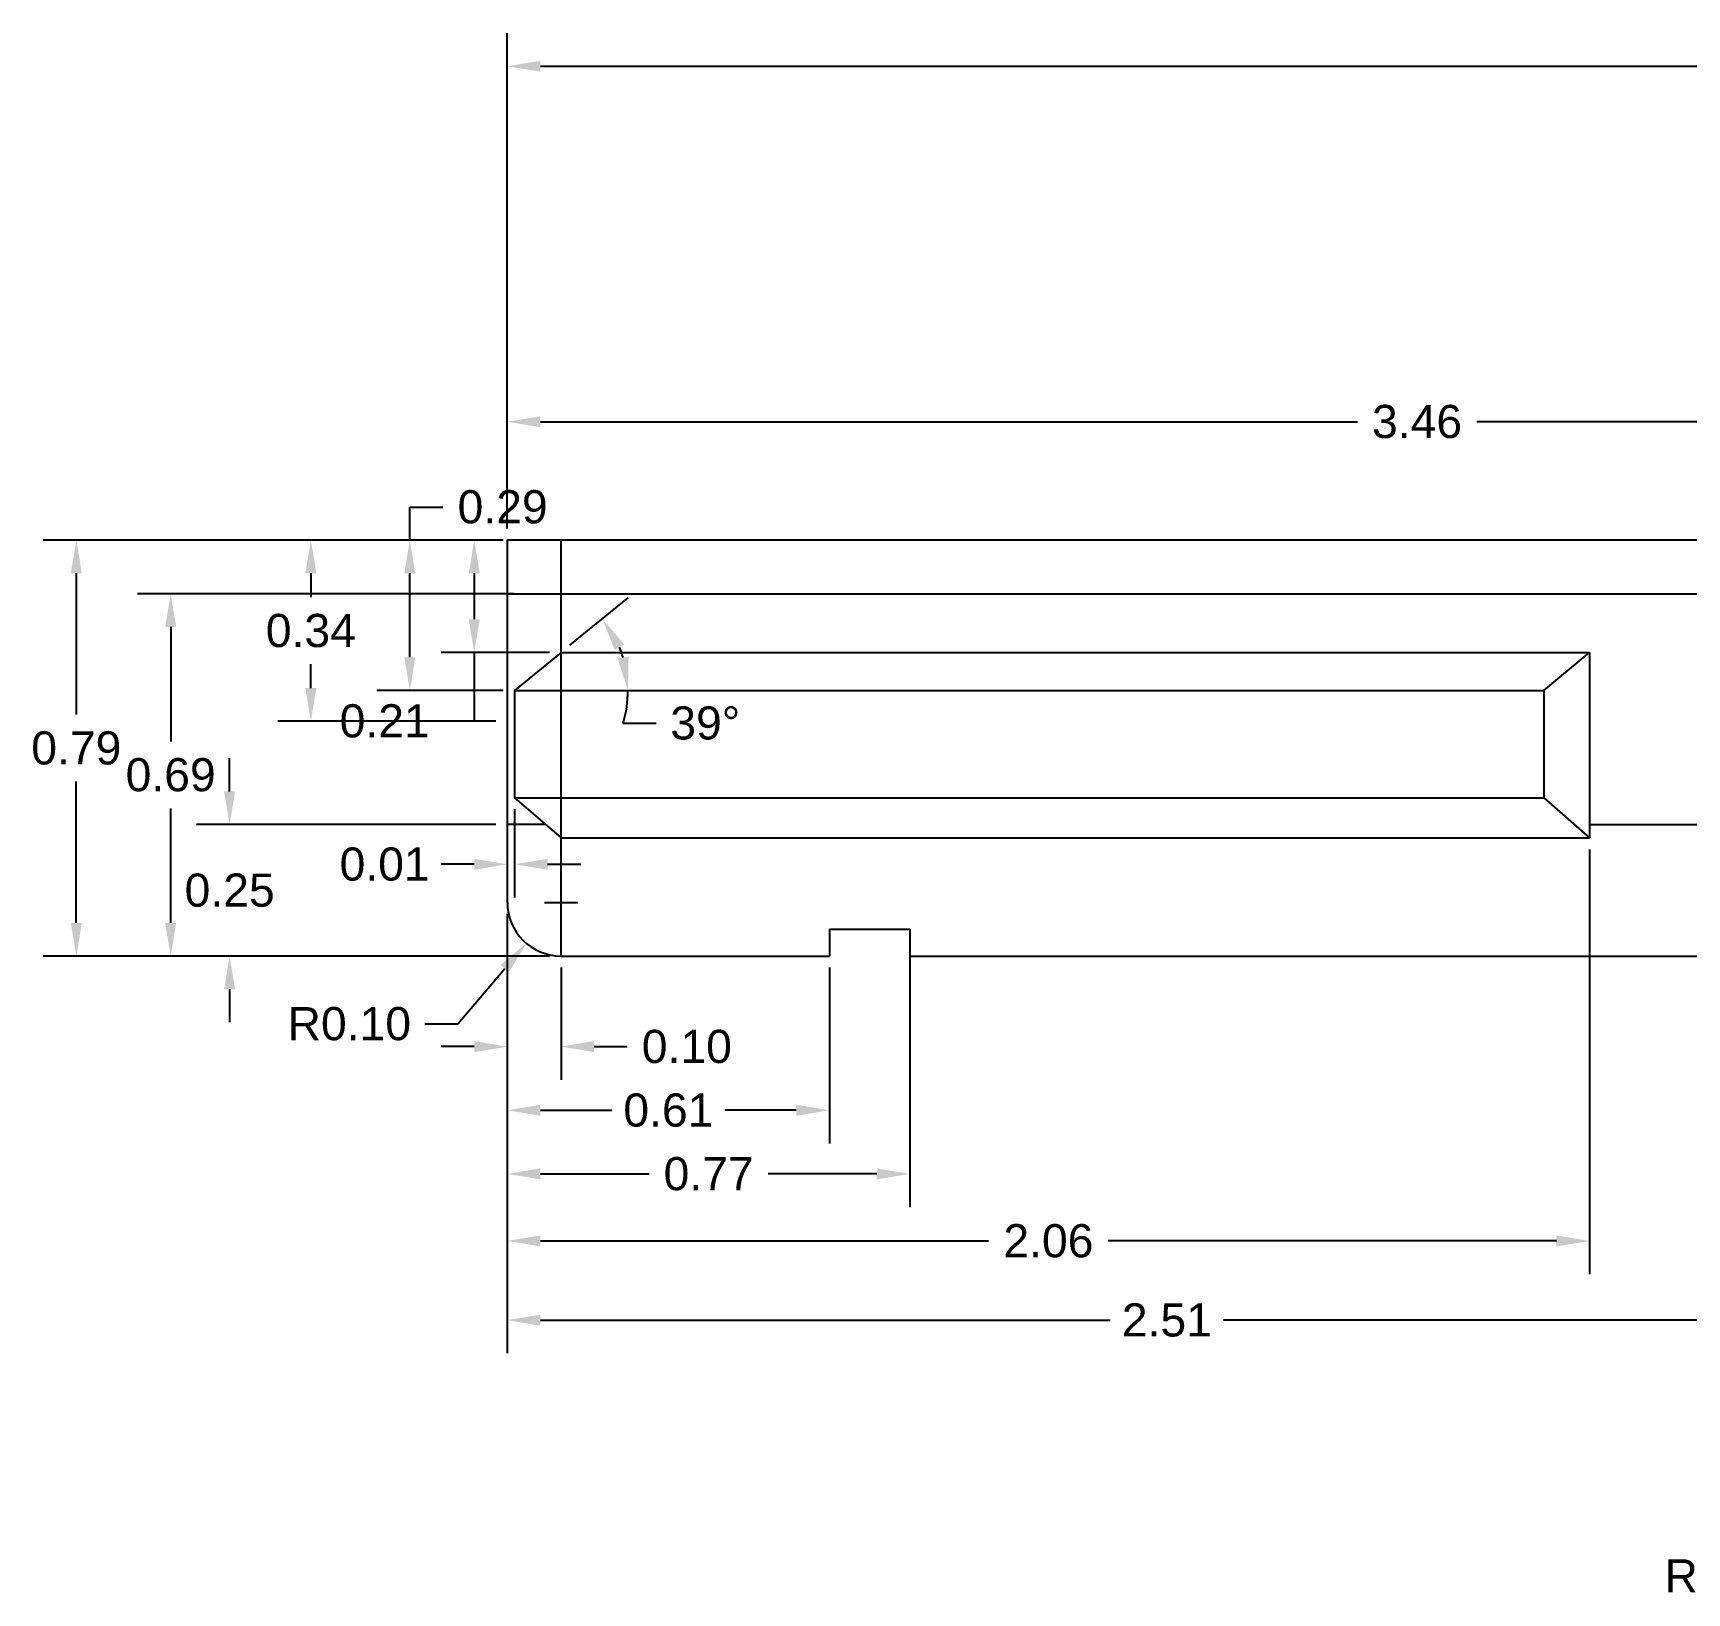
# Model space of a CAD drawing. Header units: inches. Extents: x 6.1 to 73.5, y 2.5 to 22.
# Drawn here: x 32.95 to 36.094, y 17.24 to 20.205 of the extents above; entities that cross this region are included whole.
import ezdxf

# ---------------------------------------------------------------- set-up
doc = ezdxf.new("R2010")
doc.units = ezdxf.units.IN
doc.header["$MEASUREMENT"] = 0
doc.layers.add('Dimensiuni', color=4, linetype='Continuous', transparency=0.6)
doc.layers.add('ExteriorComponenta', color=1, linetype='Continuous', lineweight=25)
doc.styles.get("Standard").update_dxf_attribs({"font": 'arial.ttf'})
doc.dimstyles.get("Standard").update_dxf_attribs({"dimscale": 0.35, "dimtxt": 0.18, "dimasz": 0.18, "dimexe": 0.18, "dimexo": 0.0625, "dimgap": 0.09, "dimtad": 0, "dimtih": 1, "dimtoh": 1, "dimzin": 0, "dimdsep": 46, "dimtxsty": 'Standard', "dimcen": 0.09, "dimadec": 0, "dimazin": 0, "dimtfac": 1, "dimtofl": 0, "dimtmove": 0, "dimatfit": 3, "dimfxl": 1, "dimtolj": 1, "dimtzin": 0, "dimarcsym": 0})

# ---------------------------------------------------------------- blocks, each defined once
blk = doc.blocks.new('*D153')
at = {"layer": 'Dimensiuni', "color": 0, "lineweight": -2, "ltscale": 0.01, "transparency": 16777216}
for p, q in [((33.3233, 18.7635), (33.3233, 18.8265)), ((33.8294, 18.7005), (33.2603, 18.7005)), ((33.9314, 18.4505), (33.2603, 18.4505)), ((33.3233, 18.3875), (33.3233, 18.3245))]:
    blk.add_line(p, q, dxfattribs=at)
at = {"layer": 'Dimensiuni', "color": 0, "ltscale": 0.01, "transparency": 16777216}
for points in [[(33.3128, 18.7635), (33.3338, 18.7635), (33.3233, 18.7005)], [(33.3128, 18.3875), (33.3338, 18.3875), (33.3233, 18.4505)]]:
    blk.add_solid(points, dxfattribs=at)
at = {"layer": 'Dimensiuni', "color": 0, "ltscale": 0.01, "transparency": 16777216, "insert": (33.3233, 18.5755), "char_height": 0.063, "attachment_point": 5}
blk.add_mtext('\\A1;0.25', dxfattribs=at)
blk = doc.blocks.new('*D154')
at = {"layer": 'Dimensiuni', "color": 0, "lineweight": -2, "ltscale": 0.01, "transparency": 16777216}
for p, q in [((33.9533, 18.521), (33.9533, 18.584)), ((33.9218, 18.5525), (33.9848, 18.5525)), ((33.7571, 18.3216), (33.8464, 18.4268)), ((33.6941, 18.3216), (33.7571, 18.3216))]:
    blk.add_line(p, q, dxfattribs=at)
at = {"layer": 'Dimensiuni', "color": 0, "ltscale": 0.01, "transparency": 16777216}
blk.add_solid([(33.8384, 18.4336), (33.8544, 18.42), (33.8872, 18.4748)], dxfattribs=at)
at = {"layer": 'Dimensiuni', "color": 0, "ltscale": 0.01, "transparency": 16777216, "insert": (33.5508, 18.3216), "char_height": 0.063, "attachment_point": 5}
blk.add_mtext('\\A1;R0.10', dxfattribs=at)
blk = doc.blocks.new('*D155')
at = {"layer": 'Dimensiuni', "color": 0, "lineweight": -2, "ltscale": 0.01, "transparency": 16777216}
for p, q in [((33.8632, 19.1393), (33.1482, 19.1393)), ((33.2112, 19.0763), (33.2112, 18.8586)), ((33.2112, 18.5135), (33.2112, 18.7312)), ((33.9314, 18.4505), (33.1482, 18.4505))]:
    blk.add_line(p, q, dxfattribs=at)
at = {"layer": 'Dimensiuni', "color": 0, "ltscale": 0.01, "transparency": 16777216}
for points in [[(33.2007, 19.0763), (33.2217, 19.0763), (33.2112, 19.1393)], [(33.2007, 18.5135), (33.2217, 18.5135), (33.2112, 18.4505)]]:
    blk.add_solid(points, dxfattribs=at)
at = {"layer": 'Dimensiuni', "color": 0, "ltscale": 0.01, "transparency": 16777216, "insert": (33.2112, 18.7949), "char_height": 0.063, "attachment_point": 5}
blk.add_mtext('\\A1;0.69', dxfattribs=at)
blk = doc.blocks.new('*D156')
at = {"layer": 'Dimensiuni', "color": 0, "lineweight": -2, "ltscale": 0.01, "transparency": 16777216}
for p, q in [((33.8294, 19.2413), (32.9688, 19.2413)), ((33.0318, 19.1783), (33.0318, 18.9096)), ((33.0318, 18.5135), (33.0318, 18.7822)), ((33.9314, 18.4505), (32.9688, 18.4505))]:
    blk.add_line(p, q, dxfattribs=at)
at = {"layer": 'Dimensiuni', "color": 0, "ltscale": 0.01, "transparency": 16777216}
for points in [[(33.0213, 19.1783), (33.0423, 19.1783), (33.0318, 19.2413)], [(33.0213, 18.5135), (33.0423, 18.5135), (33.0318, 18.4505)]]:
    blk.add_solid(points, dxfattribs=at)
at = {"layer": 'Dimensiuni', "color": 0, "ltscale": 0.01, "transparency": 16777216, "insert": (33.0318, 18.8459), "char_height": 0.063, "attachment_point": 5}
blk.add_mtext('\\A1;0.79', dxfattribs=at)
blk = doc.blocks.new('*D157')
at = {"layer": 'Dimensiuni', "color": 0, "lineweight": -2, "ltscale": 0.01, "transparency": 16777216}
for p, q in [((33.9702, 19.0416), (34.0807, 19.1318)), ((34.0713, 18.8933), (34.1343, 18.8933))]:
    blk.add_line(p, q, dxfattribs=at)
for start, end in [(16.8029, 22.4286), (343.1971, 360)]:
    blk.add_arc((33.8649, 18.9556), 0.2156, start, end, dxfattribs=at)
at = {"layer": 'Dimensiuni', "color": 0, "ltscale": 0.01, "transparency": 16777216}
for points in [[(34.0552, 19.0325), (34.0732, 19.0432), (34.0319, 19.092)], [(34.0817, 19.0195), (34.0609, 19.0164), (34.0805, 18.9556)]]:
    blk.add_solid(points, dxfattribs=at)
at = {"layer": 'Dimensiuni', "color": 0, "ltscale": 0.01, "transparency": 16777216, "insert": (34.2276, 18.8933), "char_height": 0.063, "attachment_point": 5}
blk.add_mtext('\\A1;39°', dxfattribs=at)
blk = doc.blocks.new('*D158')
at = {"layer": 'Dimensiuni', "color": 0, "lineweight": -2, "ltscale": 0.01, "transparency": 16777216}
for p, q in [((33.6659, 19.2413), (33.6659, 19.3043)), ((33.6659, 19.3043), (33.7289, 19.3043)), ((33.843, 19.2413), (33.6029, 19.2413)), ((33.6659, 19.0186), (33.6659, 19.1783)), ((33.843, 18.9556), (33.6029, 18.9556))]:
    blk.add_line(p, q, dxfattribs=at)
at = {"layer": 'Dimensiuni', "color": 0, "ltscale": 0.01, "transparency": 16777216}
for points in [[(33.6554, 19.1783), (33.6764, 19.1783), (33.6659, 19.2413)], [(33.6554, 19.0186), (33.6764, 19.0186), (33.6659, 18.9556)]]:
    blk.add_solid(points, dxfattribs=at)
at = {"layer": 'Dimensiuni', "color": 0, "ltscale": 0.01, "transparency": 16777216, "insert": (33.8423, 19.3043), "char_height": 0.063, "attachment_point": 5}
blk.add_mtext('\\A1;0.29', dxfattribs=at)
blk = doc.blocks.new('*D159')
at = {"layer": 'Dimensiuni', "color": 0, "lineweight": -2, "ltscale": 0.01, "transparency": 16777216}
for p, q in [((33.8294, 19.2413), (33.7253, 19.2413)), ((33.7883, 19.1783), (33.7883, 19.0908)), ((33.9314, 19.0278), (33.7253, 19.0278)), ((33.7883, 19.0278), (33.7883, 18.8973)), ((33.7883, 18.8973), (33.7253, 18.8973))]:
    blk.add_line(p, q, dxfattribs=at)
at = {"layer": 'Dimensiuni', "color": 0, "ltscale": 0.01, "transparency": 16777216}
for points in [[(33.7778, 19.1783), (33.7988, 19.1783), (33.7883, 19.2413)], [(33.7778, 19.0908), (33.7988, 19.0908), (33.7883, 19.0278)]]:
    blk.add_solid(points, dxfattribs=at)
at = {"layer": 'Dimensiuni', "color": 0, "ltscale": 0.01, "transparency": 16777216, "insert": (33.6181, 18.8973), "char_height": 0.063, "attachment_point": 5}
blk.add_mtext('\\A1;0.21', dxfattribs=at)
blk = doc.blocks.new('*D160')
at = {"layer": 'Dimensiuni', "color": 0, "lineweight": -2, "ltscale": 0.01, "transparency": 16777216}
for p, q in [((33.8294, 19.2413), (33.4147, 19.2413)), ((33.4777, 19.1783), (33.4777, 19.1328)), ((33.4777, 18.9599), (33.4777, 19.0054)), ((33.8294, 18.8969), (33.4147, 18.8969))]:
    blk.add_line(p, q, dxfattribs=at)
at = {"layer": 'Dimensiuni', "color": 0, "ltscale": 0.01, "transparency": 16777216}
for points in [[(33.4672, 19.1783), (33.4882, 19.1783), (33.4777, 19.2413)], [(33.4672, 18.9599), (33.4882, 18.9599), (33.4777, 18.8969)]]:
    blk.add_solid(points, dxfattribs=at)
at = {"layer": 'Dimensiuni', "color": 0, "ltscale": 0.01, "transparency": 16777216, "insert": (33.4777, 19.0691), "char_height": 0.063, "attachment_point": 5}
blk.add_mtext('\\A1;0.34', dxfattribs=at)
blk = doc.blocks.new('*D161')
at = {"layer": 'Dimensiuni', "color": 0, "lineweight": -2, "ltscale": 0.01, "transparency": 16777216}
for p, q in [((33.8512, 18.726), (33.8512, 18.562)), ((33.8649, 18.7297), (33.8649, 18.562)), ((33.7882, 18.625), (33.7252, 18.625)), ((33.9279, 18.625), (33.9909, 18.625))]:
    blk.add_line(p, q, dxfattribs=at)
at = {"layer": 'Dimensiuni', "color": 0, "ltscale": 0.01, "transparency": 16777216}
for points in [[(33.7882, 18.6355), (33.7882, 18.6145), (33.8512, 18.625)], [(33.9279, 18.6355), (33.9279, 18.6145), (33.8649, 18.625)]]:
    blk.add_solid(points, dxfattribs=at)
at = {"layer": 'Dimensiuni', "color": 0, "ltscale": 0.01, "transparency": 16777216, "insert": (33.618, 18.625), "char_height": 0.063, "attachment_point": 5}
blk.add_mtext('\\A1;0.01', dxfattribs=at)
blk = doc.blocks.new('*D162')
at = {"layer": 'Dimensiuni', "color": 0, "lineweight": -2, "ltscale": 0.01, "transparency": 16777216}
for p, q in [((33.8512, 19.2632), (33.8512, 20.2054)), ((40.9976, 19.2632), (40.9976, 20.2054)), ((33.9142, 20.1424), (37.3111, 20.1424)), ((40.9346, 20.1424), (37.5377, 20.1424))]:
    blk.add_line(p, q, dxfattribs=at)
at = {"layer": 'Dimensiuni', "color": 0, "ltscale": 0.01, "transparency": 16777216}
for points in [[(33.9142, 20.1529), (33.9142, 20.1319), (33.8512, 20.1424)], [(40.9346, 20.1529), (40.9346, 20.1319), (40.9976, 20.1424)]]:
    blk.add_solid(points, dxfattribs=at)
at = {"layer": 'Dimensiuni', "color": 0, "ltscale": 0.01, "transparency": 16777216, "insert": (37.4244, 20.1424), "char_height": 0.063, "attachment_point": 5}
blk.add_mtext('\\A1;7.15', dxfattribs=at)
blk = doc.blocks.new('*D179')
at = {"layer": 'Dimensiuni', "color": 0, "lineweight": -2, "ltscale": 0.01, "transparency": 16777216}
for p, q in [((33.8512, 18.4286), (33.8512, 18.2153)), ((33.9533, 18.4286), (33.9533, 18.2153)), ((33.7882, 18.2783), (33.7252, 18.2783)), ((34.0163, 18.2783), (34.0793, 18.2783))]:
    blk.add_line(p, q, dxfattribs=at)
at = {"layer": 'Dimensiuni', "color": 0, "ltscale": 0.01, "transparency": 16777216}
for points in [[(33.7882, 18.2888), (33.7882, 18.2678), (33.8512, 18.2783)], [(34.0163, 18.2888), (34.0163, 18.2678), (33.9533, 18.2783)]]:
    blk.add_solid(points, dxfattribs=at)
at = {"layer": 'Dimensiuni', "color": 0, "ltscale": 0.01, "transparency": 16777216, "insert": (34.1925, 18.2783), "char_height": 0.063, "attachment_point": 5}
blk.add_mtext('\\A1;0.10', dxfattribs=at)
blk = doc.blocks.new('*D180')
at = {"layer": 'Dimensiuni', "color": 0, "lineweight": -2, "ltscale": 0.01, "transparency": 16777216}
for p, q in [((33.8512, 18.4799), (33.8512, 18.0943)), ((34.4635, 18.4286), (34.4635, 18.0943)), ((33.9142, 18.1573), (34.0501, 18.1573)), ((34.4005, 18.1573), (34.2646, 18.1573))]:
    blk.add_line(p, q, dxfattribs=at)
at = {"layer": 'Dimensiuni', "color": 0, "ltscale": 0.01, "transparency": 16777216}
for points in [[(33.9142, 18.1678), (33.9142, 18.1468), (33.8512, 18.1573)], [(34.4005, 18.1678), (34.4005, 18.1468), (34.4635, 18.1573)]]:
    blk.add_solid(points, dxfattribs=at)
at = {"layer": 'Dimensiuni', "color": 0, "ltscale": 0.01, "transparency": 16777216, "insert": (34.1574, 18.1573), "char_height": 0.063, "attachment_point": 5}
blk.add_mtext('\\A1;0.61', dxfattribs=at)
blk = doc.blocks.new('*D181')
at = {"layer": 'Dimensiuni', "color": 0, "lineweight": -2, "ltscale": 0.01, "transparency": 16777216}
for p, q in [((33.8512, 18.5307), (33.8512, 17.9733)), ((34.6165, 18.4797), (34.6165, 17.9733)), ((33.9142, 18.0363), (34.1206, 18.0363)), ((34.5535, 18.0363), (34.3472, 18.0363))]:
    blk.add_line(p, q, dxfattribs=at)
at = {"layer": 'Dimensiuni', "color": 0, "ltscale": 0.01, "transparency": 16777216}
for points in [[(33.9142, 18.0468), (33.9142, 18.0258), (33.8512, 18.0363)], [(34.5535, 18.0468), (34.5535, 18.0258), (34.6165, 18.0363)]]:
    blk.add_solid(points, dxfattribs=at)
at = {"layer": 'Dimensiuni', "color": 0, "ltscale": 0.01, "transparency": 16777216, "insert": (34.2339, 18.0363), "char_height": 0.063, "attachment_point": 5}
blk.add_mtext('\\A1;0.77', dxfattribs=at)
blk = doc.blocks.new('*D182')
at = {"layer": 'Dimensiuni', "color": 0, "lineweight": -2, "ltscale": 0.01, "transparency": 16777216}
for p, q in [((35.9086, 18.6534), (35.9086, 17.8458)), ((33.8512, 18.5307), (33.8512, 17.8458)), ((33.9142, 17.9088), (34.7661, 17.9088)), ((35.8456, 17.9088), (34.9938, 17.9088))]:
    blk.add_line(p, q, dxfattribs=at)
at = {"layer": 'Dimensiuni', "color": 0, "ltscale": 0.01, "transparency": 16777216}
for points in [[(33.9142, 17.9193), (33.9142, 17.8983), (33.8512, 17.9088)], [(35.8456, 17.9193), (35.8456, 17.8983), (35.9086, 17.9088)]]:
    blk.add_solid(points, dxfattribs=at)
at = {"layer": 'Dimensiuni', "color": 0, "ltscale": 0.01, "transparency": 16777216, "insert": (34.8799, 17.9088), "char_height": 0.063, "attachment_point": 5}
blk.add_mtext('\\A1;2.06', dxfattribs=at)
blk = doc.blocks.new('*D183')
at = {"layer": 'Dimensiuni', "color": 0, "lineweight": -2, "ltscale": 0.01, "transparency": 16777216}
for p, q in [((33.8512, 18.5307), (33.8512, 17.6952)), ((36.359, 18.4286), (36.359, 17.6952)), ((33.9142, 17.7582), (34.9973, 17.7582)), ((36.296, 17.7582), (35.2129, 17.7582))]:
    blk.add_line(p, q, dxfattribs=at)
at = {"layer": 'Dimensiuni', "color": 0, "ltscale": 0.01, "transparency": 16777216}
for points in [[(33.9142, 17.7687), (33.9142, 17.7477), (33.8512, 17.7582)], [(36.296, 17.7687), (36.296, 17.7477), (36.359, 17.7582)]]:
    blk.add_solid(points, dxfattribs=at)
at = {"layer": 'Dimensiuni', "color": 0, "ltscale": 0.01, "transparency": 16777216, "insert": (35.1051, 17.7582), "char_height": 0.063, "attachment_point": 5}
blk.add_mtext('\\A1;2.51', dxfattribs=at)
blk = doc.blocks.new('*D187')
at = {"layer": 'Dimensiuni', "color": 0, "lineweight": -2, "ltscale": 0.01, "transparency": 16777216}
for p, q in [((36.6716, 17.4446), (36.6716, 17.5076)), ((36.6401, 17.4761), (36.7031, 17.4761)), ((36.3749, 17.2715), (36.5138, 17.3673)), ((36.3119, 17.2715), (36.3749, 17.2715))]:
    blk.add_line(p, q, dxfattribs=at)
at = {"layer": 'Dimensiuni', "color": 0, "ltscale": 0.01, "transparency": 16777216}
blk.add_solid([(36.5078, 17.3759), (36.5197, 17.3586), (36.5656, 17.403)], dxfattribs=at)
at = {"layer": 'Dimensiuni', "color": 0, "ltscale": 0.01, "transparency": 16777216, "insert": (36.1685, 17.2715), "char_height": 0.063, "attachment_point": 5}
blk.add_mtext('\\A1;R0.13', dxfattribs=at)
blk = doc.blocks.new('*D198')
at = {"layer": 'Dimensiuni', "color": 0, "lineweight": -2, "ltscale": 0.01, "transparency": 16777216}
for p, q in [((33.8512, 19.2632), (33.8512, 19.5295)), ((37.3104, 19.1546), (37.3104, 19.5295)), ((33.9142, 19.4665), (35.4675, 19.4665)), ((37.2474, 19.4665), (35.6941, 19.4665))]:
    blk.add_line(p, q, dxfattribs=at)
at = {"layer": 'Dimensiuni', "color": 0, "ltscale": 0.01, "transparency": 16777216}
for points in [[(33.9142, 19.477), (33.9142, 19.456), (33.8512, 19.4665)], [(37.2474, 19.477), (37.2474, 19.456), (37.3104, 19.4665)]]:
    blk.add_solid(points, dxfattribs=at)
at = {"layer": 'Dimensiuni', "color": 0, "ltscale": 0.01, "transparency": 16777216, "insert": (35.5808, 19.4665), "char_height": 0.063, "attachment_point": 5}
blk.add_mtext('\\A1;3.46', dxfattribs=at)
blk = doc.blocks.new('schita_crosa')
at = {"layer": 'ExteriorComponenta'}
for p, q in [((40.9928, 19.2413), (33.8512, 19.2413)), ((33.8512, 19.2413), (33.8512, 18.5525)), ((33.9533, 18.4505), (33.9533, 19.2413)), ((33.8512, 19.1393), (40.9029, 19.1393)), ((33.9533, 19.0278), (33.8649, 18.9556)), ((33.9533, 19.0278), (35.9086, 19.0278)), ((35.8218, 18.9556), (35.9086, 19.0278)), ((35.9086, 19.0278), (35.9086, 18.6752)), ((33.8649, 18.9556), (33.8649, 18.7515)), ((33.8649, 18.9556), (35.8218, 18.9556)), ((35.8218, 18.9556), (35.8218, 18.7515)), ((33.8649, 18.7515), (33.9533, 18.6752)), ((33.8649, 18.7515), (35.8218, 18.7515)), ((35.8218, 18.7515), (35.9086, 18.6752)), ((33.924, 18.7005), (33.8512, 18.7005)), ((33.9533, 18.4505), (33.9533, 18.7056)), ((33.9533, 18.4505), (33.9533, 18.7005)), ((35.9086, 18.7005), (36.359, 18.7005)), ((33.9533, 18.6752), (35.9086, 18.6752)), ((34.4635, 18.5015), (34.4635, 18.5015)), ((34.4635, 18.5015), (34.4635, 18.4505)), ((34.4635, 18.5015), (34.6165, 18.5015)), ((34.6165, 18.5015), (34.6165, 18.4505)), ((33.9533, 18.4505), (34.4635, 18.4505)), ((34.6165, 18.4505), (36.359, 18.4505))]:
    blk.add_line(p, q, dxfattribs=at)
blk.add_arc((33.9533, 18.5525), 0.102, 180, 270, dxfattribs=at)
at = {"layer": 'Dimensiuni', "ltscale": 0.01}
for base, p1, p2, picture, middle in [((40.9976, 20.1424), (33.8512, 19.2413), (40.9976, 19.2413), '*D162', (37.4244, 20.1424)), ((37.3104, 19.4665), (33.8512, 19.2413), (37.3104, 19.1327), '*D198', (35.5808, 19.4665)), ((33.8512, 18.625), (33.8649, 18.7515), (33.8512, 18.7478), '*D161', (33.618, 18.625)), ((36.359, 17.7582), (33.8512, 18.5525), (36.359, 18.4505), '*D183', (35.1051, 17.7582))]:
    dim = blk.add_linear_dim(base=base, p1=p1, p2=p2, dimstyle='Standard', dxfattribs=at)
    dim.commit()
    dim.dimension.update_dxf_attribs({"geometry": picture, "text_midpoint": middle})
for base, p1, p2, picture, middle in [((33.6659, 19.2413), (33.8649, 18.9556), (33.8649, 19.2413), '*D158', (33.8423, 19.3043)), ((33.0318, 19.2413), (33.9533, 18.4505), (33.8512, 19.2413), '*D156', (33.0318, 18.8459)), ((33.7883, 19.0278), (33.8512, 19.2413), (33.9533, 19.0278), '*D159', (33.6181, 18.8973)), ((33.2112, 19.1393), (33.9533, 18.4505), (33.8851, 19.1393), '*D155', (33.2112, 18.7949)), ((33.3233, 18.7005), (33.9533, 18.4505), (33.8512, 18.7005), '*D153', (33.3233, 18.5755))]:
    dim = blk.add_linear_dim(base=base, p1=p1, p2=p2, angle=90, dimstyle='Standard', dxfattribs=at)
    dim.commit()
    dim.dimension.update_dxf_attribs({"geometry": picture, "text_midpoint": middle, "dimtype": 128})
dim = blk.add_linear_dim(base=(33.4777, 18.8969), p1=(33.8512, 19.2413), p2=(33.8512, 18.8969), angle=90, dimstyle='Standard', dxfattribs=at)
dim.commit()
dim.dimension.update_dxf_attribs({"geometry": '*D160', "text_midpoint": (33.4777, 19.0691)})
dim = blk.add_angular_dim_2l(base=(34.0584, 19.0506), line1=((33.8649, 18.9556), (35.8218, 18.9556)), line2=((33.9533, 19.0278), (33.8649, 18.9556)), dimstyle='Standard', dxfattribs=at)
dim.commit()
dim.dimension.update_dxf_attribs({"geometry": '*D157', "text_midpoint": (34.2276, 18.8933)})
for base, p1, p2, picture, middle in [((35.9086, 17.9088), (33.8512, 18.5525), (35.9086, 18.6752), '*D182', (34.8799, 17.9088)), ((34.6165, 18.0363), (33.8512, 18.5525), (34.6165, 18.5015), '*D181', (34.2339, 18.0363)), ((34.4635, 18.1573), (33.8512, 18.5018), (34.4635, 18.4505), '*D180', (34.1574, 18.1573)), ((33.9533, 18.2783), (33.8512, 18.4505), (33.9533, 18.4505), '*D179', (34.1925, 18.2783))]:
    dim = blk.add_linear_dim(base=base, p1=p1, p2=p2, dimstyle='Standard', dxfattribs=at)
    dim.commit()
    dim.dimension.update_dxf_attribs({"geometry": picture, "text_midpoint": middle, "dimtype": 128})
for center, mpoint, picture, middle in [((33.9533, 18.5525), (33.8872, 18.4748), '*D154', (33.5508, 18.3216)), ((36.6716, 17.4761), (36.5656, 17.403), '*D187', (36.1685, 17.2715))]:
    dim = blk.add_radius_dim(center=center, mpoint=mpoint, dimstyle='Standard', dxfattribs=at)
    dim.commit()
    dim.dimension.update_dxf_attribs({"geometry": picture, "text_midpoint": middle, "dimtype": 132})

msp = doc.modelspace()

# ---------------------------------------------------------------- block references
at = {"layer": 'Dimensiuni'}
msp.add_blockref('schita_crosa', (0, 0), dxfattribs=at)

doc.saveas('drawing.dxf')
